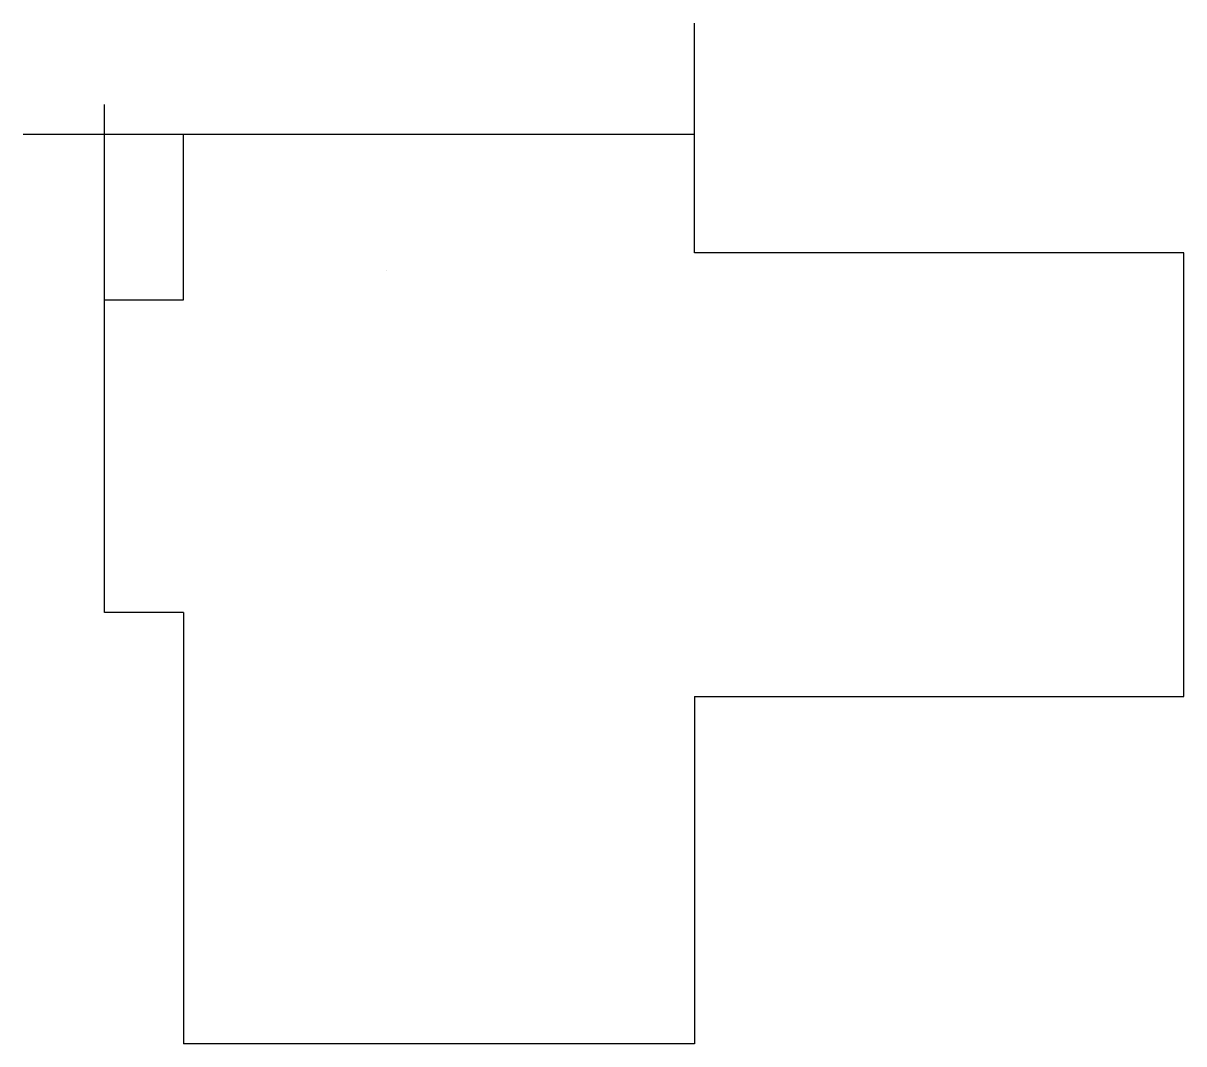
# Model space of a CAD drawing. Header units: inches. Extents: x 267 to 414, y -139 to -10.
import ezdxf

# ---------------------------------------------------------------- set-up
doc = ezdxf.new("R2010")
doc.units = ezdxf.units.IN
doc.header["$MEASUREMENT"] = 0
doc.layers.add('Layer 1', color=7, linetype='Continuous')

msp = doc.modelspace()

# ---------------------------------------------------------------- linework, layer by layer
for p, q in [((352.03, -39.04, -0.71), (352.03, -9.92, -0.71)), ((277.24, -44.98, -6), (277.24, -20.21, -6)), ((352.03, -24.03, -0.71), (266.94, -24.03, -0.71)), ((287.24, -44.98, -0.71), (287.24, -24.03, -0.71)), ((414.06, -39.04, -0.71), (352.03, -39.04, -0.71)), ((414.06, -95.26, -0.71), (414.06, -39.04, -0.71)), ((277.24, -84.6, -6), (277.24, -44.98, -6)), ((277.24, -44.98, -6), (287.24, -44.98, -6)), ((287.24, -84.6, -6), (277.24, -84.6, -6)), ((287.24, -84.6, -0.71), (287.24, -139.29, -0.71)), ((352.03, -95.26, -0.71), (414.06, -95.26, -0.71)), ((352.03, -95.26, -0.71), (352.03, -139.29, -0.71)), ((352.03, -139.29, -0.71), (287.24, -139.29, -0.71))]:
    msp.add_line(p, q)
at = {"layer": 'Layer 1', "color": 40, "lineweight": 0}
msp.add_lwpolyline([(312.93, -41.28), (312.95, -41.28)], dxfattribs=at)

doc.saveas('drawing.dxf')
